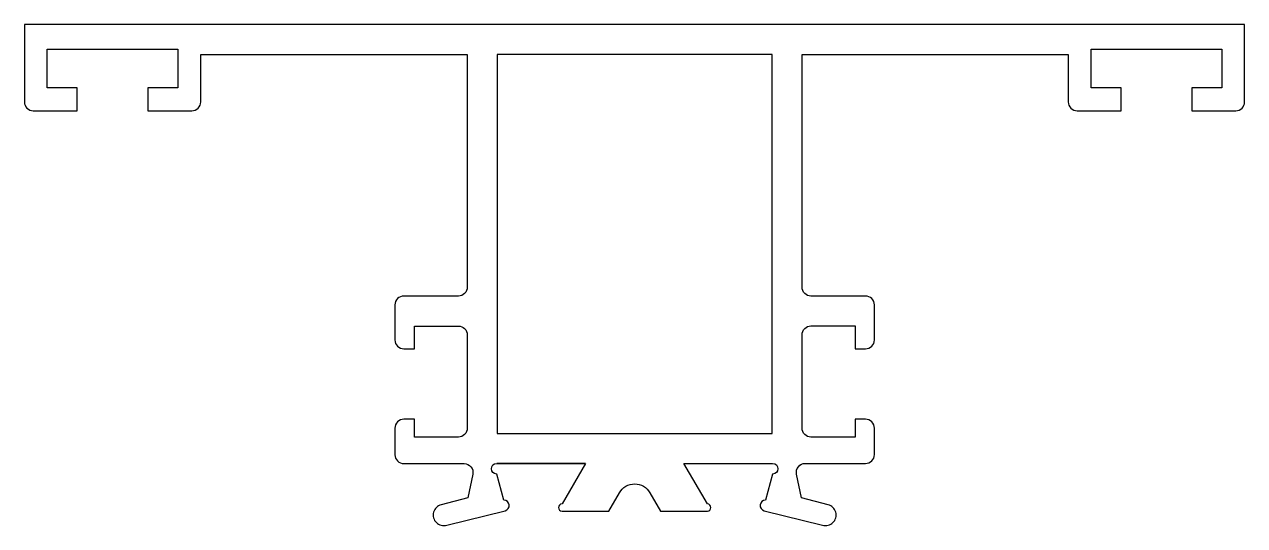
# Model space of a CAD drawing. Extents: x 125.9 to 195.1, y 209.6 to 238.1.
import ezdxf

# ---------------------------------------------------------------- set-up
doc = ezdxf.new("R2010")
doc.units = 0
doc.layers.add('ERCAN', color=220, linetype='CONTINUOUS')

msp = doc.modelspace()

# ---------------------------------------------------------------- linework, layer by layer
at = {"layer": 'ERCAN', "color": 7}
msp.add_lwpolyline([(148.021, 214.663), (148.021, 215.668), (147.421, 215.668, 0.414214), (146.921, 215.168), (146.921, 213.659, 0.414214), (147.421, 213.159), (150.846, 213.159, -0.475398), (151.336, 212.557), (151.058, 211.215), (149.547, 210.819, 1.019099), (149.859, 209.66), (153.174, 210.482, 0.888706), (153.098, 211.073), (152.693, 212.563, -1), (152.693, 213.163), (157.726, 213.163), (152.693, 213.163), (157.726, 213.163), (156.398, 210.863, 1), (156.398, 210.463), (159.053, 210.463), (159.654, 211.502, -0.57735), (161.386, 211.502), (161.986, 210.463), (164.642, 210.463, 1), (164.642, 210.863), (163.314, 213.163), (168.347, 213.163, -1), (168.347, 212.563), (167.941, 211.073, 0.888706), (167.866, 210.482), (171.18, 209.66, 1.019099), (171.493, 210.819), (169.982, 211.215), (169.703, 212.561, -0.475398), (170.193, 213.163), (173.619, 213.163, 0.414214), (174.119, 213.663), (174.119, 215.168, 0.414214), (173.619, 215.668), (173.019, 215.668), (173.019, 214.663), (170.519, 214.663, -0.414214), (170.019, 215.163), (170.019, 220.463, -0.414214), (170.519, 220.963), (173.019, 220.963), (173.019, 219.668), (173.619, 219.668, 0.414214), (174.119, 220.168), (174.119, 222.159, 0.414214), (173.619, 222.659), (170.519, 222.659, -0.414214), (170.019, 223.159), (170.019, 236.373), (185.121, 236.373), (185.121, 233.673, 0.414214), (185.621, 233.173), (188.121, 233.173), (188.121, 234.473), (186.421, 234.473), (186.421, 236.673), (193.821, 236.673), (193.821, 234.473), (192.121, 234.473), (192.121, 233.173), (194.621, 233.173, 0.414214), (195.121, 233.673), (195.121, 238.073), (125.899, 238.073), (125.899, 233.673, 0.414214), (126.399, 233.173), (128.899, 233.173), (128.899, 234.473), (127.199, 234.473), (127.199, 236.673), (134.599, 236.673), (134.599, 234.473), (132.899, 234.473), (132.899, 233.173), (135.399, 233.173, 0.414214), (135.899, 233.673), (135.899, 236.373), (151.021, 236.373), (151.021, 223.159, -0.414214), (150.521, 222.659), (147.421, 222.659, 0.414214), (146.921, 222.159), (146.921, 220.168, 0.414214), (147.421, 219.668), (148.021, 219.668), (148.021, 220.959), (150.521, 220.959, -0.414214), (151.021, 220.459), (151.021, 215.163, -0.414214), (150.521, 214.663)], format="xyb", close=True, dxfattribs=at)
msp.add_lwpolyline([(168.319, 236.373), (152.721, 236.373), (152.721, 214.863), (168.319, 214.863)], close=True, dxfattribs=at)

doc.saveas('drawing.dxf')
